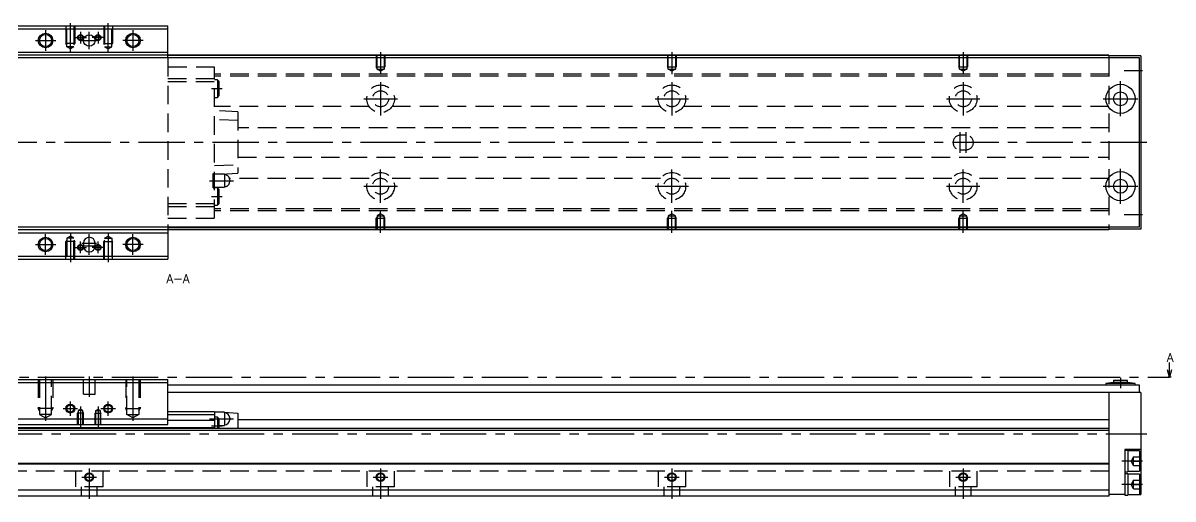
# Model space of a CAD drawing. Extents: x -2 to 917, y -8 to 279.
# Drawn here: x 522 to 916.8, y 9 to 172.3 of the extents above; entities that cross this region are included whole.
import ezdxf

# ---------------------------------------------------------------- set-up
doc = ezdxf.new("R2010")
doc.units = 0
doc.header["$LTSCALE"] = 0.5
doc.linetypes.add('CENTER', pattern=[50.8, 31.75, -6.35, 6.35, -6.35])
doc.linetypes.add('DASHED', pattern=[19.05, 12.7, -6.35])
for name, color, linetype in [('MSM_CENTER', 1, 'CENTER'), ('MSM_CONTINUOUS', 7, 'CONTINUOUS'), ('MSM_DASHED', 4, 'DASHED'), ('MSM_NARROW', 5, 'CONTINUOUS'), ('MSM_PART_NUMBER', 7, 'CONTINUOUS')]:
    doc.layers.add(name, color=color, linetype=linetype)
doc.styles.get("Standard").update_dxf_attribs({"font": 'txt.shx', "height": 3, "bigfont": 'bigfont.shx'})

msp = doc.modelspace()

# ---------------------------------------------------------------- linework, layer by layer
at = {"layer": 'MSM_CENTER'}
for p, q in [((529.76, 169.8), (529.76, 162.8)), ((538.26, 162.39), (538.26, 172.3)), ((551.26, 162.39), (551.26, 172.3)), ((559.76, 169.8), (559.76, 162.8)), ((526.26, 166.3), (533.26, 166.3)), ((539.76, 167.3), (543.76, 167.3)), ((541.76, 169.3), (541.76, 165.3)), ((542.26, 166.3), (547.26, 166.3)), ((544.76, 163.3), (544.76, 169.3)), ((549.76, 167.3), (545.76, 167.3)), ((547.76, 169.3), (547.76, 165.3)), ((563.26, 166.3), (556.26, 166.3)), ((644.76, 162.3), (644.76, 154.79)), ((744.76, 162.3), (744.76, 154.79)), ((844.76, 162.3), (844.76, 154.79)), ((900.01, 156), (906.26, 156)), ((644.76, 152.05), (644.76, 140.55)), ((744.76, 152.05), (744.76, 140.55)), ((844.76, 152.05), (844.76, 140.55)), ((898.76, 140.3), (898.76, 152.3)), ((586.69, 149.8), (590.34, 149.8)), ((639.01, 146.3), (650.51, 146.3)), ((739.01, 146.3), (750.51, 146.3)), ((839.01, 146.3), (850.51, 146.3)), ((892.76, 146.3), (904.76, 146.3)), ((843.76, 127.8), (843.76, 134.8)), ((845.76, 127.8), (845.76, 134.8)), ((907.76, 131.3), (256.26, 131.3)), ((644.76, 110.55), (644.76, 122.05)), ((744.76, 110.55), (744.76, 122.05)), ((844.76, 110.55), (844.76, 122.05)), ((898.76, 110.3), (898.76, 122.3)), ((585.98, 118.2), (594.25, 118.2)), ((639.01, 116.3), (650.51, 116.3)), ((739.01, 116.3), (750.51, 116.3)), ((839.01, 116.3), (850.51, 116.3)), ((892.76, 116.3), (904.76, 116.3)), ((586.69, 112.8), (590.34, 112.8)), ((644.76, 100.3), (644.76, 107.81)), ((744.76, 100.3), (744.76, 107.81)), ((844.76, 100.3), (844.76, 107.81)), ((900.01, 106.6), (906.26, 106.6)), ((529.76, 92.8), (529.76, 99.8)), ((538.26, 100.21), (538.26, 90.3)), ((544.76, 92.8), (544.76, 99.8)), ((551.26, 100.21), (551.26, 90.3)), ((559.76, 92.8), (559.76, 99.8)), ((526.26, 96.3), (533.26, 96.3)), ((539.76, 95.3), (543.76, 95.3)), ((541.76, 93.3), (541.76, 97.3)), ((542.26, 96.8), (547.26, 96.8)), ((542.26, 95.8), (547.26, 95.8)), ((549.76, 95.3), (545.76, 95.3)), ((547.76, 93.3), (547.76, 97.3)), ((563.26, 96.3), (556.26, 96.3)), ((247.76, 50.8), (915.6, 50.8)), ((529.76, 51), (529.76, 35.81)), ((544.76, 51), (544.76, 44)), ((559.76, 51), (559.76, 35.81)), ((898.76, 50.6), (898.76, 47)), ((535.76, 40), (540.76, 40)), ((538.26, 37.5), (538.26, 42.5)), ((541.76, 40.76), (541.76, 33.5)), ((547.76, 40.76), (547.76, 33.5)), ((548.76, 40), (553.76, 40)), ((551.26, 37.5), (551.26, 42.5)), ((585.98, 36.5), (594.25, 36.5)), ((586.69, 34.1), (590.34, 34.1)), ((258.76, 31.3), (907.76, 31.3)), ((906.26, 22), (899.26, 22)), ((542.26, 16.5), (547.26, 16.5)), ((544.76, 19.5), (544.76, 9)), ((642.26, 16.5), (647.26, 16.5)), ((644.76, 19.5), (644.76, 9)), ((742.26, 16.5), (747.26, 16.5)), ((744.76, 19.5), (744.76, 9)), ((842.26, 16.5), (847.26, 16.5)), ((844.76, 19.5), (844.76, 9)), ((906.26, 14), (899.26, 14))]:
    msp.add_line(p, q, dxfattribs=at)
at = {"layer": 'MSM_CONTINUOUS'}
for p, q in [((517.76, 171.3), (571.76, 171.3)), ((517.76, 170.3), (571.76, 170.3)), ((571.76, 160.3), (571.76, 171.3)), ((517.76, 162.3), (571.76, 162.3)), ((905.26, 160.3), (283.26, 160.3)), ((894.76, 161.3), (294.76, 161.3)), ((894.76, 161.1), (571.76, 161.1)), ((894.76, 160.4), (571.76, 160.4)), ((894.76, 161.3), (894.76, 160.3)), ((905.76, 161), (894.76, 161)), ((905.26, 102.3), (905.26, 160.3)), ((905.76, 161), (905.76, 101.6)), ((905.26, 102.3), (283.26, 102.3)), ((894.76, 101.3), (294.76, 101.3)), ((517.76, 100.3), (571.76, 100.3)), ((571.76, 102.3), (571.76, 91.3)), ((894.76, 102.2), (571.76, 102.2)), ((894.76, 101.5), (571.76, 101.5)), ((894.76, 102.3), (894.76, 101.3)), ((905.76, 101.6), (894.76, 101.6)), ((542.76, 96.8), (542.76, 95.8)), ((546.76, 95.8), (546.76, 96.8)), ((517.76, 92.3), (571.76, 92.3)), ((517.76, 91.3), (571.76, 91.3)), ((915.6, 50.8), (915.6, 55.8)), ((915.6, 50.8), (914.93, 53.3)), ((916.26, 53.3), (915.6, 50.8)), ((517.76, 50), (571.76, 50)), ((517.76, 49), (571.76, 49)), ((571.76, 34.5), (571.76, 50)), ((905.26, 48), (571.76, 48)), ((896.36, 49), (893.76, 48.6)), ((893.76, 48.6), (893.76, 48)), ((903.76, 48.6), (893.76, 48.6)), ((896.36, 49.6), (896.36, 49)), ((901.16, 49.6), (896.36, 49.6)), ((901.16, 49), (896.36, 49)), ((901.16, 49), (901.16, 49.6)), ((903.76, 48.6), (901.16, 49)), ((903.76, 48), (903.76, 48.6)), ((905.26, 45.5), (905.26, 48)), ((916.1, 50.8), (915.1, 50.8)), ((905.76, 45.5), (571.76, 45.5)), ((894.76, 45.5), (894.76, 10)), ((905.76, 45.5), (905.76, 10.5)), ((517.76, 36.5), (571.76, 36.5)), ((571.76, 39), (587.76, 39)), ((571.76, 38), (587.76, 38)), ((571.76, 36), (587.76, 36)), ((587.76, 39), (595.76, 38.5)), ((587.76, 39), (587.76, 33.2)), ((591.21, 38.75), (587.76, 38.75)), ((588.76, 37.1), (587.76, 37.1)), ((589.26, 36.6), (588.76, 37.1)), ((588.76, 37.1), (588.76, 33.2)), ((589.26, 36.6), (589.26, 33.2)), ((591.21, 38.75), (591.21, 34.25)), ((592.96, 36.8), (592.96, 36.2)), ((595.76, 38.5), (595.76, 33.2)), ((595.76, 36.3), (894.76, 36.3)), ((894.76, 33.2), (294.76, 33.2)), ((894.76, 32.5), (294.76, 32.5)), ((501.76, 33.5), (587.76, 33.5)), ((517.76, 34.5), (571.76, 34.5)), ((589.26, 34.25), (591.21, 34.25)), ((905.76, 26), (900.26, 26)), ((900.26, 26), (900.26, 10.35)), ((901.26, 25.65), (900.26, 25.65)), ((901.26, 25.65), (901.26, 18.35)), ((905.26, 25.5), (901.26, 25.5)), ((905.26, 25.5), (905.26, 18.5)), ((894.76, 21.2), (294.76, 21.2)), ((894.76, 21), (294.76, 21)), ((900.26, 18.35), (901.26, 18.35)), ((901.26, 17.65), (900.26, 17.65)), ((901.26, 18.5), (905.26, 18.5)), ((901.26, 17.65), (901.26, 10.35)), ((905.26, 17.5), (901.26, 17.5)), ((905.26, 17.5), (905.26, 10.5)), ((894.76, 12), (285.26, 12)), ((894.76, 10), (294.76, 10)), ((900.26, 10.5), (894.76, 10.5)), ((900.26, 10.35), (901.26, 10.35)), ((901.26, 10.5), (905.76, 10.5))]:
    msp.add_line(p, q, dxfattribs=at)
for centre, radius in [((529.76, 166.3), 2.07), ((544.76, 166.3), 2), ((559.76, 166.3), 2.07), ((898.76, 146.3), 5), ((898.76, 146.3), 2.4), ((898.76, 116.3), 5), ((898.76, 116.3), 2.4), ((529.76, 96.3), 2.07), ((559.76, 96.3), 2.07), ((538.26, 40), 1.23), ((551.26, 40), 1.23), ((544.76, 16.5), 1.23), ((644.76, 16.5), 1.23), ((744.76, 16.5), 1.23), ((844.76, 16.5), 1.23)]:
    msp.add_circle(centre, radius, dxfattribs=at)
for centre, radius, start, end in [((544.76, 96.8), 2, 0, 180), ((544.76, 95.8), 2, 180, 0), ((591.21, 36.8), 1.75, 0, 90), ((591.21, 36.2), 1.75, 270, 0)]:
    msp.add_arc(centre, radius, start, end, dxfattribs=at)
at = {"layer": 'MSM_DASHED'}
for p, q in [((536.76, 171.3), (536.76, 165.3)), ((537.03, 164.1), (537.03, 171.3)), ((539.49, 171.3), (539.49, 164.1)), ((539.76, 171.3), (539.76, 165.3)), ((549.76, 171.3), (549.76, 165.3)), ((550.03, 171.3), (550.03, 164.1)), ((552.49, 164.1), (552.49, 171.3)), ((552.76, 171.3), (552.76, 165.3)), ((539.76, 165.3), (536.76, 165.3)), ((537.03, 164.83), (536.76, 165.3)), ((539.49, 164.1), (537.03, 164.1)), ((538.26, 163.39), (537.03, 164.1)), ((539.49, 164.1), (538.26, 163.39)), ((539.49, 164.83), (539.76, 165.3)), ((549.76, 165.3), (552.76, 165.3)), ((550.03, 164.83), (549.76, 165.3)), ((550.03, 164.1), (552.49, 164.1)), ((550.03, 164.1), (551.26, 163.39)), ((551.26, 163.39), (552.49, 164.1)), ((552.49, 164.83), (552.76, 165.3)), ((571.76, 160.3), (571.76, 102.3)), ((643.26, 161.3), (643.26, 157.3)), ((643.53, 156.5), (643.53, 161.3)), ((645.99, 161.3), (645.99, 156.5)), ((646.26, 161.3), (646.26, 157.3)), ((743.26, 161.3), (743.26, 157.3)), ((743.53, 156.5), (743.53, 161.3)), ((745.99, 161.3), (745.99, 156.5)), ((746.26, 161.3), (746.26, 157.3)), ((843.26, 161.3), (843.26, 157.3)), ((843.53, 156.5), (843.53, 161.3)), ((845.99, 161.3), (845.99, 156.5)), ((846.26, 161.3), (846.26, 157.3)), ((894.76, 160.3), (894.76, 102.3)), ((587.76, 157.2), (571.76, 157.2)), ((587.76, 105.4), (587.76, 157.2)), ((894.76, 154.75), (587.76, 154.75)), ((894.76, 154.05), (587.76, 154.05)), ((643.53, 156.83), (643.26, 157.3)), ((643.26, 157.3), (646.26, 157.3)), ((643.53, 156.5), (645.99, 156.5)), ((644.76, 155.79), (643.53, 156.5)), ((645.99, 156.5), (644.76, 155.79)), ((645.99, 156.83), (646.26, 157.3)), ((743.53, 156.83), (743.26, 157.3)), ((743.26, 157.3), (746.26, 157.3)), ((743.53, 156.5), (745.99, 156.5)), ((744.76, 155.79), (743.53, 156.5)), ((745.99, 156.5), (744.76, 155.79)), ((745.99, 156.83), (746.26, 157.3)), ((843.53, 156.83), (843.26, 157.3)), ((843.26, 157.3), (846.26, 157.3)), ((843.53, 156.5), (845.99, 156.5)), ((844.76, 155.79), (843.53, 156.5)), ((845.99, 156.5), (844.76, 155.79)), ((845.99, 156.83), (846.26, 157.3)), ((571.76, 153.25), (587.76, 153.25)), ((571.76, 152.25), (587.76, 152.25)), ((588.76, 152.8), (587.76, 152.8)), ((589.26, 152.3), (588.76, 152.8)), ((588.76, 152.8), (588.76, 146.8)), ((589.26, 152.3), (589.26, 147.3)), ((587.76, 146.8), (588.76, 146.8)), ((588.76, 146.8), (589.26, 147.3)), ((640.81, 143.66), (587.76, 143.66)), ((595.76, 141.77), (587.76, 142.3)), ((740.81, 143.66), (648.71, 143.66)), ((840.81, 143.66), (748.71, 143.66)), ((894.76, 143.66), (848.71, 143.66)), ((595.76, 138.9), (587.76, 139.16)), ((595.76, 141.77), (595.76, 120.83)), ((894.76, 136.3), (595.76, 136.3)), ((845.76, 133.8), (843.76, 133.8)), ((843.76, 128.8), (845.76, 128.8)), ((587.76, 123.44), (595.76, 123.7)), ((595.76, 126.3), (894.76, 126.3)), ((587.26, 120.7), (587.76, 120.7)), ((587.26, 115.7), (587.26, 120.7)), ((587.76, 119.7), (587.26, 119.7)), ((591.21, 120.45), (587.76, 120.45)), ((590.02, 120.45), (595.76, 120.83)), ((591.21, 120.45), (591.21, 115.95)), ((640.81, 118.94), (592.9, 118.94)), ((592.96, 118.5), (592.96, 117.9)), ((740.81, 118.94), (648.71, 118.94)), ((840.81, 118.94), (748.71, 118.94)), ((894.76, 118.94), (848.71, 118.94)), ((587.26, 116.7), (587.76, 116.7)), ((587.26, 115.7), (587.76, 115.7)), ((587.76, 115.95), (591.21, 115.95)), ((588.76, 115.8), (587.76, 115.8)), ((589.26, 115.3), (588.76, 115.8)), ((588.76, 115.8), (588.76, 109.8)), ((589.26, 115.3), (589.26, 110.3)), ((571.76, 110.35), (587.76, 110.35)), ((571.76, 109.35), (587.76, 109.35)), ((587.76, 109.8), (588.76, 109.8)), ((894.76, 108.55), (587.76, 108.55)), ((894.76, 107.85), (587.76, 107.85)), ((588.76, 109.8), (589.26, 110.3)), ((644.76, 106.81), (643.53, 106.1)), ((645.99, 106.1), (644.76, 106.81)), ((744.76, 106.81), (743.53, 106.1)), ((745.99, 106.1), (744.76, 106.81)), ((844.76, 106.81), (843.53, 106.1)), ((845.99, 106.1), (844.76, 106.81)), ((571.76, 105.4), (587.76, 105.4)), ((643.53, 105.77), (643.26, 105.3)), ((643.26, 101.3), (643.26, 105.3)), ((643.26, 105.3), (646.26, 105.3)), ((643.53, 106.1), (643.53, 101.3)), ((643.53, 106.1), (645.99, 106.1)), ((645.99, 101.3), (645.99, 106.1)), ((645.99, 105.77), (646.26, 105.3)), ((646.26, 101.3), (646.26, 105.3)), ((743.53, 105.77), (743.26, 105.3)), ((743.26, 101.3), (743.26, 105.3)), ((743.26, 105.3), (746.26, 105.3)), ((743.53, 106.1), (743.53, 101.3)), ((743.53, 106.1), (745.99, 106.1)), ((745.99, 101.3), (745.99, 106.1)), ((745.99, 105.77), (746.26, 105.3)), ((746.26, 101.3), (746.26, 105.3)), ((843.53, 105.77), (843.26, 105.3)), ((843.26, 101.3), (843.26, 105.3)), ((843.26, 105.3), (846.26, 105.3)), ((843.53, 106.1), (843.53, 101.3)), ((843.53, 106.1), (845.99, 106.1)), ((845.99, 101.3), (845.99, 106.1)), ((845.99, 105.77), (846.26, 105.3)), ((846.26, 101.3), (846.26, 105.3)), ((538.26, 99.21), (537.03, 98.5)), ((539.49, 98.5), (538.26, 99.21)), ((550.03, 98.5), (551.26, 99.21)), ((551.26, 99.21), (552.49, 98.5)), ((537.03, 97.77), (536.76, 97.3)), ((539.76, 97.3), (536.76, 97.3)), ((536.76, 91.3), (536.76, 97.3)), ((537.03, 98.5), (537.03, 91.3)), ((539.49, 98.5), (537.03, 98.5)), ((539.49, 91.3), (539.49, 98.5)), ((539.49, 97.77), (539.76, 97.3)), ((539.76, 91.3), (539.76, 97.3)), ((550.03, 97.77), (549.76, 97.3)), ((549.76, 91.3), (549.76, 97.3)), ((549.76, 97.3), (552.76, 97.3)), ((550.03, 91.3), (550.03, 98.5)), ((550.03, 98.5), (552.49, 98.5)), ((552.49, 98.5), (552.49, 91.3)), ((552.49, 97.77), (552.76, 97.3)), ((552.76, 91.3), (552.76, 97.3)), ((527.26, 50), (527.26, 40)), ((527.69, 50), (527.69, 38)), ((531.83, 38), (531.83, 50)), ((532.26, 50), (532.26, 40)), ((542.76, 45), (542.76, 50)), ((546.76, 45), (546.76, 50)), ((557.26, 50), (557.26, 40)), ((557.69, 38), (557.69, 50)), ((561.83, 50), (561.83, 38)), ((562.26, 50), (562.26, 40)), ((542.76, 45), (546.76, 45)), ((532.26, 40), (527.26, 40)), ((527.69, 39.25), (527.26, 40)), ((531.83, 39.25), (532.26, 40)), ((541.76, 39.76), (540.98, 39.31)), ((542.54, 39.31), (541.76, 39.76)), ((546.98, 39.31), (547.76, 39.76)), ((547.76, 39.76), (548.54, 39.31)), ((557.26, 40), (562.26, 40)), ((557.69, 39.25), (557.26, 40)), ((561.83, 39.25), (562.26, 40)), ((531.83, 38), (527.69, 38)), ((527.69, 38), (529.76, 36.81)), ((529.76, 36.81), (531.83, 38)), ((540.98, 38.87), (540.76, 38.5)), ((542.76, 38.5), (540.76, 38.5)), ((540.76, 34.5), (540.76, 38.5)), ((542.54, 39.31), (540.98, 39.31)), ((540.98, 39.31), (540.98, 34.5)), ((542.54, 34.5), (542.54, 39.31)), ((542.54, 38.87), (542.76, 38.5)), ((542.76, 34.5), (542.76, 38.5)), ((546.98, 38.87), (546.76, 38.5)), ((546.76, 34.5), (546.76, 38.5)), ((546.76, 38.5), (548.76, 38.5)), ((546.98, 39.31), (548.54, 39.31)), ((546.98, 34.5), (546.98, 39.31)), ((548.54, 39.31), (548.54, 34.5)), ((548.54, 38.87), (548.76, 38.5)), ((548.76, 34.5), (548.76, 38.5)), ((557.69, 38), (561.83, 38)), ((559.76, 36.81), (557.69, 38)), ((561.83, 38), (559.76, 36.81)), ((903.26, 23.5), (902.4, 22)), ((903.26, 20.5), (902.4, 22)), ((903.26, 20.5), (903.26, 23.5)), ((903.26, 23.5), (905.26, 23.5)), ((903.26, 22), (905.26, 22)), ((903.26, 20.5), (905.26, 20.5)), ((894.76, 18.5), (294.76, 18.5)), ((540.01, 18.5), (540.01, 13.2)), ((549.51, 13.2), (549.51, 18.5)), ((640.01, 18.5), (640.01, 13.2)), ((649.51, 13.2), (649.51, 18.5)), ((740.01, 18.5), (740.01, 13.2)), ((749.51, 13.2), (749.51, 18.5)), ((840.01, 18.5), (840.01, 13.2)), ((849.51, 13.2), (849.51, 18.5)), ((549.51, 13.2), (540.01, 13.2)), ((542.01, 13.2), (542.01, 10)), ((547.51, 10), (547.51, 13.2)), ((649.51, 13.2), (640.01, 13.2)), ((642.01, 13.2), (642.01, 10)), ((647.51, 10), (647.51, 13.2)), ((749.51, 13.2), (740.01, 13.2)), ((742.01, 13.2), (742.01, 10)), ((747.51, 10), (747.51, 13.2)), ((849.51, 13.2), (840.01, 13.2)), ((842.01, 13.2), (842.01, 10)), ((847.51, 10), (847.51, 13.2)), ((903.26, 15.5), (902.4, 14)), ((903.26, 12.5), (902.4, 14)), ((903.26, 12.5), (903.26, 15.5)), ((903.26, 15.5), (905.26, 15.5)), ((903.26, 14), (905.26, 14)), ((903.26, 12.5), (905.26, 12.5))]:
    msp.add_line(p, q, dxfattribs=at)
for centre, radius in [((541.76, 167.3), 1), ((541.76, 167.3), 0.784), ((547.76, 167.3), 1), ((547.76, 167.3), 0.784), ((644.76, 146.3), 4.75), ((744.76, 146.3), 4.75), ((844.76, 146.3), 4.75), ((644.76, 146.3), 2.75), ((744.76, 146.3), 2.75), ((844.76, 146.3), 2.75), ((644.76, 116.3), 4.75), ((644.76, 116.3), 2.75), ((744.76, 116.3), 4.75), ((744.76, 116.3), 2.75), ((844.76, 116.3), 4.75), ((844.76, 116.3), 2.75), ((541.76, 95.3), 1), ((541.76, 95.3), 0.784), ((547.76, 95.3), 1), ((547.76, 95.3), 0.784)]:
    msp.add_circle(centre, radius, dxfattribs=at)
for centre, radius, start, end in [((843.76, 131.3), 2.5, 90, 270), ((845.76, 131.3), 2.5, 270, 90), ((591.21, 118.5), 1.75, 0, 90), ((591.21, 117.9), 1.75, 270, 0)]:
    msp.add_arc(centre, radius, start, end, dxfattribs=at)
at = {"layer": 'MSM_NARROW'}
for centre, radius in [((529.76, 166.3), 2.5), ((559.76, 166.3), 2.5), ((529.76, 96.3), 2.5), ((559.76, 96.3), 2.5), ((538.26, 40), 1.5), ((551.26, 40), 1.5), ((544.76, 16.5), 1.5), ((644.76, 16.5), 1.5), ((744.76, 16.5), 1.5), ((844.76, 16.5), 1.5)]:
    msp.add_circle(centre, radius, dxfattribs=at)

# ---------------------------------------------------------------- texts
at = {"layer": 'MSM_PART_NUMBER'}
for s, p in [('A-A', (571.23, 83.1)), ('A', (914.59, 56.05))]:
    msp.add_text(s, height=3, dxfattribs=at).set_placement(p)

doc.saveas('drawing.dxf')
